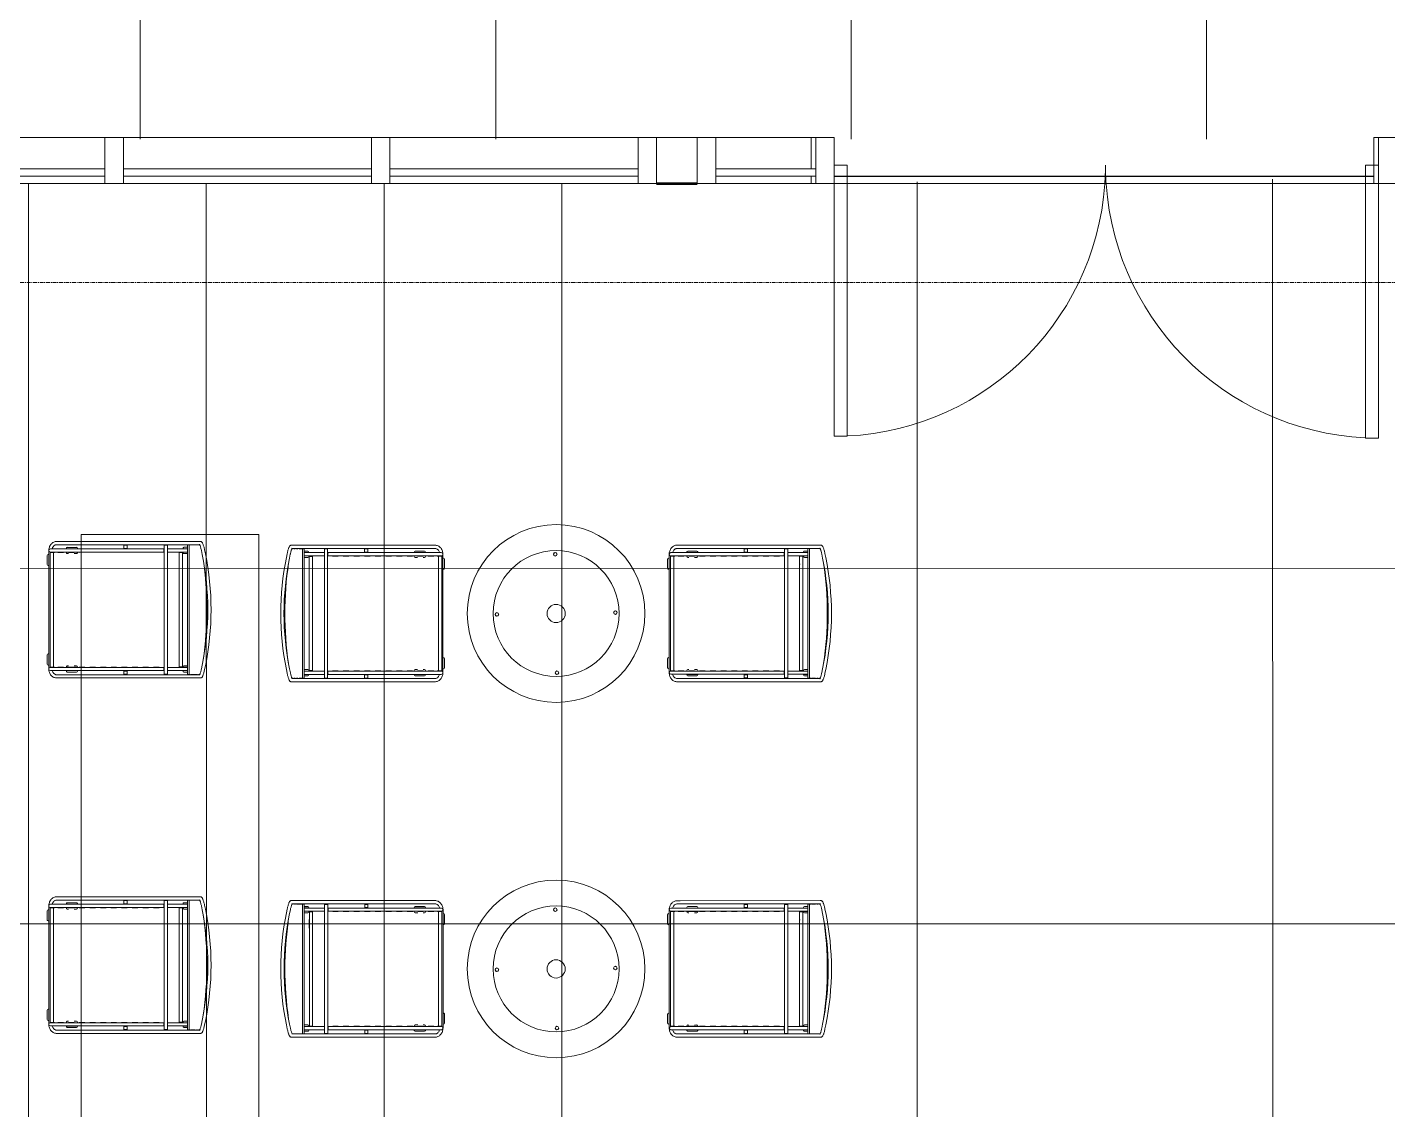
# Model space of a CAD drawing. Header units: inches. Extents: x 3268 to 7018, y 976 to 6708.
# Drawn here: x 5792.8 to 5976.5, y 1839.4 to 1985.6 of the extents above; entities that cross this region are included whole.
import ezdxf

# ---------------------------------------------------------------- set-up
doc = ezdxf.new("R2010")
doc.units = ezdxf.units.IN
doc.header["$MEASUREMENT"] = 0
doc.linetypes.add('Grid Line 1_2_', pattern=[0.875, 0.5, -0.125, 0.125, -0.125])
for name, color, linetype, lineweight in [('A-DETL-GENF', 92, 'Continuous', 9), ('A-DOOR', 31, 'Continuous', 9), ('A-FLOR', 192, 'Continuous', 9), ('A-GLAZ-CURT', 52, 'Continuous', 9), ('A-GLAZ-CWMG', 51, 'Continuous', 9), ('C-BLDG', 3, 'Continuous', 25), ('L-PVMT-CONC-HATC', 252, 'Continuous', 15), ('L-PVMT-HATCH BOUND NPLOT', 45, 'Continuous', 15), ('L-SITE-FURN', 2, 'Continuous', 15), ('S-GRID', 1, 'Continuous', 9), ('site_dwg', 8, 'Continuous', 9)]:
    doc.layers.add(name, color=color, linetype=linetype, lineweight=lineweight)

# ---------------------------------------------------------------- blocks, each defined once
blk = doc.blocks.new('System Panel - GLA-01 - Insulated Glass - Clear-7883307-Overall Retail Plan Opt 2')
at = {"layer": 'A-GLAZ-CURT'}
for p, q in [((16.125, -1), (-16.125, -1)), ((-16.125, -1), (-16.125, -2)), ((16.125, -2), (16.125, -1)), ((-16.125, -2), (16.125, -2))]:
    blk.add_line(p, q, dxfattribs=at)
blk = doc.blocks.new('Rectangular Mullion - 2_5_ x 6_ rectangular-V126-Overall Retail Plan Opt 2')
at = {"layer": 'A-GLAZ-CWMG'}
for p, q in [((5803.25, 1970.77), (5771, 1970.77)), ((5803.25, 1964.52), (5771, 1964.52))]:
    blk.add_line(p, q, dxfattribs=at)
blk = doc.blocks.new('Rectangular Mullion - 2_5_ x 6_ rectangular-V128-Overall Retail Plan Opt 2')
at = {"layer": 'A-GLAZ-CWMG'}
for p, q in [((-1.25, 3), (1.25, 3)), ((-1.25, -3), (-1.25, 3)), ((1.25, 3), (1.25, -3)), ((-1.25, -3.25), (-1.25, -3)), ((1.25, -3.25), (-1.25, -3.25)), ((1.25, -3), (1.25, -3.25))]:
    blk.add_line(p, q, dxfattribs=at)
blk = doc.blocks.new('System Panel - GLA-01 - Insulated Glass - Clear-7883304-Overall Retail Plan Opt 2')
at = {"layer": 'A-GLAZ-CURT'}
for p, q in [((16.75, -1), (-16.75, -1)), ((-16.75, -1), (-16.75, -2)), ((16.75, -2), (16.75, -1)), ((-16.75, -2), (16.75, -2))]:
    blk.add_line(p, q, dxfattribs=at)
blk = doc.blocks.new('Rectangular Mullion - 2_5_ x 6_ rectangular-V130-Overall Retail Plan Opt 2')
at = {"layer": 'A-GLAZ-CWMG'}
for p, q in [((-1.25, 3), (1.25, 3)), ((-1.25, -3), (-1.25, 3)), ((1.25, 3), (1.25, -3)), ((-1.25, -3.25), (-1.25, -3)), ((1.25, -3.25), (-1.25, -3.25)), ((1.25, -3), (1.25, -3.25))]:
    blk.add_line(p, q, dxfattribs=at)
blk = doc.blocks.new('System Panel - Slab Edge Cover-11421826-Overall Retail Plan Opt 2')
at = {"layer": 'A-GLAZ-CURT'}
for p, q in [((2.75, -2.875), (-2.75, -2.875)), ((-2.75, -3.125), (2.75, -3.125))]:
    blk.add_line(p, q, dxfattribs=at)
blk = doc.blocks.new('System Panel - GLA-01 - Insulated Glass - Clear-10101847-Overall Retail Plan Opt 2')
at = {"layer": 'A-GLAZ-CURT'}
for p, q in [((5.8125, -1), (-7.6875, -1)), ((-7.6875, -1), (-7.6875, -2)), ((5.8125, -2), (5.8125, -1)), ((-7.6875, -2), (5.8125, -2))]:
    blk.add_line(p, q, dxfattribs=at)
blk = doc.blocks.new('Rectangular Mullion - 2_5_ x 6_ rectangular-9988195-Overall Retail Plan Opt 2')
at = {"layer": 'A-GLAZ-CWMG'}
for p, q in [((5898.63, 1970.77), (5885.75, 1970.77)), ((5898.63, 1970.77), (5898.63, 1970.52)), ((5898.63, 1970.52), (5898.63, 1966.52)), ((5898.63, 1964.52), (5885.75, 1964.52)), ((5898.63, 1965.52), (5898.63, 1964.52))]:
    blk.add_line(p, q, dxfattribs=at)
blk = doc.blocks.new('Rectangular Mullion - 2_5_ x 6_ rectangular-V131-Overall Retail Plan Opt 2')
at = {"layer": 'A-GLAZ-CWMG'}
for p, q in [((5883.25, 1970.77), (5877.75, 1970.77)), ((5883.25, 1964.52), (5877.75, 1964.52))]:
    blk.add_line(p, q, dxfattribs=at)
blk = doc.blocks.new('Rectangular Mullion - 2_5_ x 6_ rectangular-V132-Overall Retail Plan Opt 2')
at = {"layer": 'A-GLAZ-CWMG'}
for p, q in [((5875.25, 1970.77), (5841.75, 1970.77)), ((5875.25, 1964.52), (5841.75, 1964.52))]:
    blk.add_line(p, q, dxfattribs=at)
blk = doc.blocks.new('Curtain Wall-Ext Dbl Door-Framed - SEE ELEV-9988110-Overall Retail Plan Opt 2')
at = {"layer": 'A-DOOR'}
for p, q in [((-35, -0.5), (-36.75, -0.5)), ((-36.75, -0.5), (-36.75, -3)), ((-35, -0.5), (-35, -3)), ((35, -0.5), (36.75, -0.5)), ((35, -0.5), (35, -3)), ((36.75, -0.5), (36.75, -3)), ((-36.75, -3), (-36.75, -37.12)), ((-35, -3), (-35, -37.12)), ((35, -3), (35, -37.37)), ((36.75, -3), (36.75, -37.37)), ((-35, -37.12), (-36.75, -37.12)), ((35, -37.37), (36.75, -37.37))]:
    blk.add_line(p, q, dxfattribs=at)
for centre, radius, start, end in [((-36.75, -0.5), 36.62, 356.044, 0), ((36.75, -0.5), 36.87, 180, 183.9292), ((-36.75, -0.5), 36.62, 270, 356.044), ((36.75, -0.5), 36.87, 183.9292, 270)]:
    blk.add_arc(centre, radius, start, end, dxfattribs=at)
blk = doc.blocks.new('Rectangular Mullion - 2_5_ x 6_ rectangular-9987855-Overall Retail Plan Opt 2')
at = {"layer": 'A-GLAZ-CWMG'}
for p, q in [((-1.25, 3), (1.25, 3)), ((-1.25, -3), (-1.25, 3)), ((1.25, 3), (1.25, -3)), ((-1.25, -3.25), (-1.25, -3)), ((1.25, -3.25), (-1.25, -3.25)), ((1.25, -3), (1.25, -3.25))]:
    blk.add_line(p, q, dxfattribs=at)
blk = doc.blocks.new('Rectangular Mullion - 2_5_ x 6_ rectangular-4967994-Overall Retail Plan Opt 2')
at = {"layer": 'A-GLAZ-CWMG'}
for p, q in [((-1.25, 3), (1.25, 3)), ((-1.25, -3), (-1.25, 3)), ((1.25, 3), (1.25, -3)), ((-1.25, -3.25), (-1.25, -3)), ((1.25, -3.25), (-1.25, -3.25)), ((1.25, -3), (1.25, -3.25))]:
    blk.add_line(p, q, dxfattribs=at)
blk = doc.blocks.new('Rectangular Mullion - 2_5_ x 6_ rectangular-7888492-Overall Retail Plan Opt 2')
at = {"layer": 'A-GLAZ-CWMG'}
for p, q in [((-2.5, -3), (-2.5, 3)), ((-2.5, 3), (-1.88, 3)), ((-2.5, -3.25), (-2.5, -3)), ((-1.88, -3.25), (-2.5, -3.25))]:
    blk.add_line(p, q, dxfattribs=at)
blk = doc.blocks.new('Rectangular Mullion - 2_5_ x 6_ rectangular-7885677-Overall Retail Plan Opt 2')
at = {"layer": 'A-GLAZ-CWMG'}
for p, q in [((0, 3), (-0.63, 3)), ((0, 2), (0, 3)), ((0, -3), (0, 1)), ((-0.63, -3.25), (0, -3.25)), ((0, -3.25), (0, -3))]:
    blk.add_line(p, q, dxfattribs=at)
blk = doc.blocks.new('site_dwg_Parc Centre Chair-V219-Overall Retail Plan Opt 2')
at = {"layer": 'L-SITE-FURN', "color": 10}
for p, q in [((-5.2, 144.9), (2.1, 144.9)), ((105, 111.7), (105, 109.5)), ((-98.9, 99.5), (-99.6, 99.5)), ((-98.7, 100), (-98.7, 106.9)), ((-98.6, 99.9), (-98.7, 100)), ((-98.7, 100), (-98.7, 100)), ((-98.6, 106.9), (-98.6, 74.2)), ((-93.4, 74.2), (-93.4, 106.9)), ((-93.3, 100), (-93.4, 99.9)), ((-93.1, 99.5), (-92.4, 99.5)), ((66, 93.3), (80.3, 93.3)), ((67.1, 98.7), (79.1, 98.7)), ((67.1, 98.6), (79.1, 98.6)), ((67.1, 93.4), (79.1, 93.4)), ((93.1, 99.5), (92.4, 99.5)), ((93.3, 100), (93.3, 106.9)), ((93.4, 99.9), (93.3, 100)), ((93.3, 100), (93.3, 100)), ((93.4, 106.9), (93.4, 74.2)), ((98.6, 74.2), (98.6, 106.9)), ((98.7, 100), (98.6, 99.9)), ((98.9, 99.5), (99.6, 99.5)), ((-98.9, -71.5), (-99.6, -71.5)), ((-93.3, -71.9), (-93.4, -71.9)), ((-92.4, -71.5), (-93.1, -71.5)), ((93.1, -71.5), (92.4, -71.5)), ((98.7, -71.9), (98.6, -71.9)), ((99.6, -71.5), (98.9, -71.5)), ((-98.9, -89.5), (-99.6, -89.5)), ((-98.7, -89), (-98.7, -89)), ((-93.3, -89), (-93.4, -89.1)), ((-93.1, -89.5), (-92.4, -89.5)), ((-93, -108.8), (-93, -110.6)), ((93.1, -89.5), (92.4, -89.5)), ((93, -108.8), (93, -110.6)), ((93.4, -89.1), (93.3, -89)), ((93.3, -89), (93.3, -89)), ((98.7, -89), (98.6, -89.1)), ((98.9, -89.5), (99.6, -89.5)), ((-93, -112.7), (-93.4, -112.7)), ((-89.6, -118.3), (-89.6, -118.9)), ((-72, -118), (-72.1, -118.1)), ((-72.1, -118.1), (-72.1, -118)), ((-71.6, -118.3), (-71.6, -118.9)), ((71.6, -118.3), (71.6, -118.9)), ((89.2, -118.1), (89.1, -118)), ((89.2, -118), (89.2, -118.1)), ((89.6, -118.3), (89.6, -118.9)), ((93.4, -112.7), (93, -112.7))]:
    blk.add_line(p, q, dxfattribs=at)
at = {"layer": 'L-SITE-FURN', "color": 10, "flags": 128}
for points in [[(-90.8, 135.7), (-96.9, 134.4), (-97.6, 134.3), (-99, 134), (-100.3, 133.7), (-101.6, 133.4), (-102.8, 133), (-103.9, 132.7), (-105, 132.3), (-106, 132), (-107, 131.6), (-107.8, 131.2), (-108.6, 130.8), (-109.2, 130.4), (-109.6, 130), (-110, 129.6), (-110.3, 129.2), (-110.5, 128.7), (-110.6, 128.1), (-110.6, 127.8), (-110.6, 126.9), (-110.6, -100.2), (-110.6, -105.3), (-110.6, -106.1), (-110.4, -107.3), (-110.1, -108.6), (-109.7, -109.8), (-109.1, -111), (-108.4, -112.1), (-107.5, -113.1), (-106.5, -114.1), (-105.5, -115), (-104.3, -115.7), (-103, -116.4), (-101.7, -117), (-100.3, -117.4), (-98.8, -117.7), (-97.4, -117.9), (-96, -118), (96, -118), (96.8, -117.9), (98.3, -117.8), (99.8, -117.5), (101.2, -117.1), (102.6, -116.6), (103.9, -116), (105.1, -115.2), (106.2, -114.4), (107.2, -113.4), (108.1, -112.4), (108.9, -111.3), (109.5, -110.1), (110, -108.9), (110.4, -107.6), (110.6, -106.3), (110.6, -105.3), (110.6, -100.2), (110.6, 126.9), (110.6, 127.8), (110.6, 128.4), (110.4, 129), (110.1, 129.4), (109.8, 129.8), (109.5, 130.2), (109.1, 130.5), (108.5, 130.9), (107.6, 131.3), (106.8, 131.7), (105.8, 132.1), (104.7, 132.4), (103.6, 132.8), (102.4, 133.1), (101.1, 133.5), (99.8, 133.8), (98.5, 134.1), (97.2, 134.4), (96.9, 134.4), (90.8, 135.7)], [(-89.7, 130.6), (-95.9, 129.3), (-97.2, 129), (-98.4, 128.7), (-99.6, 128.4), (-100.8, 128.1), (-101.8, 127.8), (-102.8, 127.5), (-103.7, 127.2), (-104.4, 127), (-105, 126.7), (-105.5, 126.5), (-105.8, 126.4), (-106, 126.3), (-106, 126.2), (-106, 126.2)], [(-105.2, 126.7), (-105, 125.9), (-105, 124.6), (-105.4, 126.5)], [(-98.6, -112.4), (-98.9, -112.4), (-99.9, -112), (-101, -111.6), (-101.9, -111), (-102.7, -110.4), (-103.5, -109.7), (-104.1, -109), (-104.6, -108.2), (-105, -107.3), (-105.3, -106.4), (-105.4, -105.5), (-105.4, -105.3), (-105.4, -100.2), (-105.4, 126.6)], [(-105.3, 125.1), (-105.3, 123.5), (-105, 121.3), (-105, 122.9), (-105.3, 125.1), (-105.1, 125.2)], [(-105.2, 121.4), (-105.2, 119.5), (-105, 117.3), (-105, 119.2), (-105.2, 121.4), (-105, 121.4)], [(-105, 109.5), (-105, 106.9), (105, 106.9), (105, 109.5), (-105, 109.5), (-105, 111.7)], [(89.7, 130.6), (95.9, 129.3), (96.5, 129.2), (97.8, 128.9), (99, 128.6), (100.2, 128.3), (101.3, 128), (102.4, 127.7), (103.3, 127.4), (104.1, 127.1), (104.8, 126.8), (105.4, 126.6), (105.7, 126.4), (105.9, 126.3), (106, 126.2), (106, 126.2)], [(105.4, 126.6), (105.4, -100.2), (105.4, -105.3), (105.4, -105.7), (105.2, -106.6), (104.9, -107.5), (104.5, -108.4), (103.9, -109.2), (103.3, -110), (102.5, -110.6), (101.6, -111.2), (100.6, -111.8), (99.5, -112.2), (98.6, -112.4)], [(105.2, 126.7), (105, 125.9), (105, 124.6), (105.4, 126.5)], [(105.3, 125.1), (105.3, 123.5), (105, 121.3), (105, 122.9), (105.3, 125.1), (105.1, 125.2)], [(105.2, 121.4), (105.2, 119.5), (105, 117.3), (105, 119.2), (105.2, 121.4), (105, 121.4)], [(105, 112.5), (105.1, 114.7), (105.1, 116.9), (105, 114.8), (105, 112.5)], [(-101.1, 106.9), (-101.1, 101), (-101.1, 101)], [(-99.6, 99.5), (-99.6, 99.5), (-99.6, 99.5)], [(-98.6, 99.5), (-98.9, 99.5), (-98.9, 99.8), (-98.9, 100), (-98.9, 100), (-98.8, 100), (-98.8, 100), (-98.7, 100), (-98.7, 100), (-98.7, 100)], [(-93.1, 100), (-93.1, 99.8), (-93.1, 99.5), (-93.4, 99.5)], [(-93.3, 106.9), (-93.3, 100), (-93.3, 100)], [(80.3, 93.4), (92.6, 93.4), (92.6, 93.8), (92.6, 98.6), (-92.6, 98.6), (-92.6, 93.8), (-92.6, 93.4), (66, 93.4)], [(-92.4, 99.5), (-92.4, 99.5), (-92.4, 99.5)], [(-90.9, 101), (-90.9, 101), (-90.9, 106.9)], [(66, 93.4), (66.2, 93.4), (66.6, 93.4), (67.1, 93.4), (79.1, 93.4)], [(90.9, 106.9), (90.9, 101), (90.9, 101)], [(92.4, 99.5), (92.4, 99.5), (92.4, 99.5)], [(93.4, 99.5), (93.1, 99.5), (93.1, 99.8), (93.1, 100), (93.1, 100), (93.2, 100), (93.2, 100), (93.3, 100), (93.3, 100), (93.3, 100)], [(98.9, 100), (98.9, 99.8), (98.9, 99.5), (98.6, 99.5)], [(98.7, 106.9), (98.7, 100), (98.7, 100)], [(99.6, 99.5), (99.6, 99.5), (99.6, 99.5)], [(101.1, 101), (101.1, 101), (101.1, 106.9)], [(-98.6, 68.9), (-98.6, 68.2), (-98.6, -99.5), (-98.6, -115.3)], [(-98.6, 68.2), (-98.5, 68.2), (-98.3, 68.2), (-97.9, 68.3), (-97.3, 68.3), (-96.7, 68.3), (-96, 68.3), (-95.3, 68.3), (-94.7, 68.3), (-94.1, 68.3), (-93.7, 68.2), (-93.5, 68.2), (-93.4, 68.2)], [(-93.4, -115.3), (-93.4, -99.5), (-93.4, 68.2), (-93.4, 68.9)], [(93.4, 68.9), (93.4, 68.2), (93.4, -99.5), (93.4, -115.3)], [(93.4, 68.2), (93.5, 68.2), (93.7, 68.2), (94.1, 68.3), (94.7, 68.3), (95.3, 68.3), (96, 68.3), (96.7, 68.3), (97.3, 68.3), (97.9, 68.3), (98.3, 68.2), (98.5, 68.2), (98.6, 68.2)], [(98.6, -115.3), (98.6, -99.5), (98.6, 68.2), (98.6, 68.9)], [(-93, 60.8), (-93, 51.8), (-93, 51.7)], [(93, 60.8), (93, 51.8), (93, 51.7)], [(-93, 43.6), (-93, 34.6), (-93, 34.4)], [(-93, 26.3), (-93, 17.4), (-93, 17.2)], [(93, 43.6), (93, 34.6), (93, 34.4)], [(93, 26.3), (93, 17.4), (93, 17.2)], [(-93, 9.1), (-93, 0.1), (-93, 0)], [(93, 9.1), (93, 0.1), (93, 0)], [(104.6, 3.6), (104.6, 8.9), (99.4, 8.9), (99.4, 3.6), (104.6, 3.6)], [(-93, -8.1), (-93, -17.1), (-93, -17.2)], [(93, -8.1), (93, -17.1), (93, -17.2)], [(-93, -25.3), (-93, -34.3), (-93, -34.4)], [(-93, -42.5), (-93, -51.5), (-93, -51.7)], [(93, -25.3), (93, -34.3), (93, -34.4)], [(93, -42.5), (93, -51.5), (93, -51.7)], [(-93, -59.8), (-93, -68.8), (-93, -68.9)], [(93, -59.8), (93, -68.8), (93, -68.9)], [(-101.1, -73), (-101.1, -73), (-101.1, -88), (-101.1, -88)], [(-99.6, -71.5), (-99.6, -71.5), (-99.6, -71.5)], [(-98.9, -72), (-98.9, -71.8), (-98.9, -71.5), (-98.6, -71.5)], [(-98.7, -89), (-98.7, -72), (-98.7, -71.9), (-98.7, -71.9)], [(-93.1, -72), (-93.1, -71.8), (-93.1, -71.5), (-93.4, -71.5)], [(-93.3, -71.9), (-93.3, -72), (-93.3, -89), (-93.3, -89)], [(-93, -77), (-93, -86), (-93, -86.1)], [(-92.4, -71.5), (-92.4, -71.5), (-92.4, -71.5)], [(-90.9, -77), (-90.9, -73), (-90.9, -73)], [(-90.9, -88), (-90.9, -88), (-90.9, -86.1)], [(90.9, -73), (90.9, -73), (90.9, -77)], [(90.9, -86.1), (90.9, -88), (90.9, -88)], [(92.4, -71.5), (92.4, -71.5), (92.4, -71.5)], [(93, -77), (93, -86), (93, -86.1)], [(93.1, -72), (93.1, -71.8), (93.1, -71.5), (93.4, -71.5)], [(93.3, -89), (93.3, -72), (93.3, -71.9), (93.3, -71.9)], [(98.9, -72), (98.9, -71.8), (98.9, -71.5), (98.6, -71.5)], [(98.7, -71.9), (98.7, -72), (98.7, -89), (98.7, -89)], [(99.6, -71.5), (99.6, -71.5), (99.6, -71.5)], [(101.1, -88), (101.1, -88), (101.1, -73), (101.1, -73)], [(-99.6, -89.5), (-99.6, -89.5), (-99.6, -89.5)], [(-98.6, -89.5), (-98.9, -89.5), (-98.9, -89.2), (-98.9, -89), (-98.9, -89), (-98.8, -89), (-98.8, -89), (-98.7, -89), (-98.7, -89), (-98.7, -89)], [(-93.1, -89), (-93.1, -89.2), (-93.1, -89.5), (-93.4, -89.5)], [(-93, -94.2), (-93, -103.2), (-93, -103.3)], [(-92.4, -89.5), (-92.4, -89.5), (-92.4, -89.5)], [(92.4, -89.5), (92.4, -89.5), (92.4, -89.5)], [(93, -94.2), (93, -103.2), (93, -103.3)], [(93.4, -89.5), (93.1, -89.5), (93.1, -89.2), (93.1, -89), (93.1, -89), (93.2, -89), (93.2, -89), (93.3, -89), (93.3, -89), (93.3, -89)], [(98.9, -89), (98.9, -89.2), (98.9, -89.5), (98.6, -89.5)], [(99.6, -89.5), (99.6, -89.5), (99.6, -89.5)], [(-89.1, -118.3), (-89.3, -118.3), (-89.6, -118.3), (-89.6, -118)], [(-89.6, -118.9), (-89.6, -118.9), (-89.6, -119)], [(-72.1, -118), (-89.1, -118), (-89.2, -118.1), (-89.2, -118.1)], [(-88.1, -120.4), (-88.1, -120.5), (-73.1, -120.5), (-73.1, -120.4)], [(-71.6, -118), (-71.6, -118.3), (-71.9, -118.3), (-72.1, -118.3), (-72.1, -118.2), (-72.1, -118.2), (-72.1, -118.1), (-72.1, -118.1), (-72.1, -118), (-72.1, -118)], [(-71.6, -118.9), (-71.6, -118.9), (-71.6, -119)], [(72.1, -118.3), (71.9, -118.3), (71.6, -118.3), (71.6, -118)], [(71.6, -118.9), (71.6, -118.9), (71.6, -119)], [(72.1, -118.1), (72.1, -118.1), (72.1, -118), (89.1, -118)], [(73.1, -120.4), (73.1, -120.5), (88.1, -120.5), (88.1, -120.4)], [(89.1, -118), (89.1, -118), (89.1, -118.1), (89.1, -118.1), (89.1, -118.2), (89.1, -118.2), (89.1, -118.3), (89.3, -118.3), (89.6, -118.3), (89.6, -118)], [(89.6, -118.9), (89.6, -118.9), (89.6, -119)]]:
    blk.add_lwpolyline(points, dxfattribs=at)
for points in [[(-105.1, 114.7), (-105, 112.5), (-105, 114.8), (-105.1, 116.9)], [(104.6, 68.9), (104.6, 74.2), (-104.6, 74.2), (-104.6, 68.9)], [(-99.4, 3.6), (-99.4, 8.9), (-104.6, 8.9), (-104.6, 3.6)], [(93, -116), (93, -110.6), (-93, -110.6), (-93, -116)]]:
    blk.add_lwpolyline(points, close=True, dxfattribs=at)
at = {"layer": 'L-SITE-FURN', "color": 10}
for centre, radius, start, end in [((0, -309.2), 454.1, 78.4688, 101.5312), ((0, -309.2), 448.8, 78.4688, 101.5312), ((0, -414), 552.2, 81.509, 98.4218), ((-99.6, 101), 1.51, 180.4918, 269.9891), ((-99.5, 101), 1.5, 179.9332, 267.1298), ((-93.1, 99.4), 0.644, 85.6384, 106.6495), ((-92.5, 101), 1.5, 272.8702, 0.0668), ((-92.4, 101), 1.51, 269.9544, 359.5648), ((66.4, 98.9), 5.55, 262.4883, 277.4475), ((66.8, 93.7), 4.98, 86.4582, 99.5824), ((79.4, 94.1), 4.58, 79.891, 93.9828), ((79.5, 89), 4.45, 80.0625, 94.7232), ((79.8, 100), 6.61, 263.7814, 276.2831), ((92.4, 101), 1.51, 180.4918, 269.9891), ((92.5, 101), 1.5, 179.9332, 267.1298), ((98.9, 99.4), 0.644, 85.6384, 106.6495), ((99.5, 101), 1.5, 272.8702, 0.0668), ((99.6, 101), 1.51, 269.9544, 359.5648), ((-99.6, -73), 1.51, 89.9544, 179.5648), ((-99.6, -88), 1.51, 180.4918, 269.9891), ((-99.5, -73), 1.5, 92.8702, 180.0668), ((-99.5, -88), 1.5, 179.9332, 267.1298), ((-98.9, -71.1), 0.855, 268.2428, 284.0421), ((-93.1, -71.4), 0.644, 253.3505, 274.3616), ((-92.5, -73), 1.5, 359.9332, 87.1298), ((-92.4, -73), 1.51, 0.4918, 89.9891), ((-92.5, -88), 1.5, 272.8702, 0.0668), ((-92.4, -88), 1.51, 269.9544, 359.5648), ((92.4, -73), 1.51, 89.9544, 179.5648), ((92.4, -88), 1.51, 180.4918, 269.9891), ((92.5, -73), 1.5, 92.8702, 180.0668), ((92.5, -88), 1.5, 179.9332, 267.1298), ((93.1, -71.1), 0.855, 268.2428, 284.0421), ((98.9, -71.4), 0.644, 253.3505, 274.3616), ((99.5, -73), 1.5, 359.9332, 87.1298), ((99.6, -73), 1.51, 0.4918, 89.9891), ((99.5, -88), 1.5, 272.8702, 0.0668), ((99.6, -88), 1.51, 269.9544, 359.5648), ((-93.1, -89.6), 0.644, 85.6384, 106.6495), ((98.9, -89.6), 0.644, 85.6384, 106.6495), ((-96, -115.3), 2.63, 180, 0), ((-88.1, -118.9), 1.51, 179.9544, 269.5648), ((-88.1, -118.9), 1.5, 182.8702, 270.0668), ((-90, -118.2), 0.855, 358.2428, 14.0421), ((-73.1, -118.9), 1.51, 270.4918, 359.9891), ((-73.1, -118.9), 1.5, 269.9332, 357.1298), ((73.1, -118.9), 1.51, 179.9544, 269.5648), ((73.1, -118.9), 1.5, 182.8702, 270.0668), ((71.3, -118.2), 0.855, 358.2428, 14.0421), ((88.1, -118.9), 1.51, 270.4918, 359.9891), ((88.1, -118.9), 1.5, 269.9332, 357.1298), ((96, -115.3), 2.63, 180, 0)]:
    blk.add_arc(centre, radius, start, end, dxfattribs=at)
for centre, major_axis, start_param, end_param in [((-98.9, 100), (0.18, 0), 1.887809, 2.664987), ((-93.1, 100), (0.18, 0), 0.476606, 1.253784), ((93.1, 100), (0.18, 0), 1.887809, 2.664987), ((98.9, 100), (0.18, 0), 0.476606, 1.253784), ((-98.9, -72), (0.18, 0), 3.618199, 4.395376), ((-93.1, -72), (0.18, 0), 5.029402, 5.806579), ((93.1, -72), (0.18, 0), 3.618199, 4.395376), ((98.9, -72), (0.18, 0), 5.029402, 5.806579), ((-98.9, -89), (0.18, 0), 1.887809, 2.664987), ((-93.1, -89), (0.18, 0), 0.476606, 1.253784), ((93.1, -89), (0.18, 0), 1.887809, 2.664987), ((98.9, -89), (0.18, 0), 0.476606, 1.253784), ((-89.1, -118.2), (0, 0.18), 3.618199, 4.395376), ((-72.1, -118.2), (0, 0.18), 1.887809, 2.664987), ((72.1, -118.2), (0, 0.18), 3.618199, 4.395376), ((89.1, -118.2), (0, 0.18), 1.887809, 2.664987)]:
    blk.add_ellipse(centre, major_axis=major_axis, ratio=0.087489, start_param=start_param, end_param=end_param, dxfattribs=at)
blk = doc.blocks.new('site_dwg_Parc Centre Table-12649365-Overall Retail Plan Opt 2')
at = {"layer": 'L-SITE-FURN', "color": 10}
for centre, radius in [((0, 0), 12), ((0, 0), 8.5), ((0, 0), 8.5), ((0, 8), 0.25), ((0, 8), 0.227), ((0, 8), 0.227), ((-8, 0), 0.25), ((-8, 0), 0.227), ((-8, 0), 0.227), ((0, 0), 1.23), ((0, 0), 1.23), ((8, 0), 0.25), ((8, 0), 0.227), ((8, 0), 0.227), ((0, -8), 0.25), ((0, -8), 0.227), ((0, -8), 0.227)]:
    blk.add_circle(centre, radius, dxfattribs=at)
blk = doc.blocks.new('site_dwg_Parc Centre Chair-V220-Overall Retail Plan Opt 2')
at = {"layer": 'L-SITE-FURN', "color": 10}
for p, q in [((-5.2, 144.9), (2.1, 144.9)), ((105, 111.7), (105, 109.5)), ((-98.9, 99.5), (-99.6, 99.5)), ((-98.7, 100), (-98.7, 106.9)), ((-98.6, 99.9), (-98.7, 100)), ((-98.7, 100), (-98.7, 100)), ((-98.6, 106.9), (-98.6, 74.2)), ((-93.4, 74.2), (-93.4, 106.9)), ((-93.3, 100), (-93.4, 99.9)), ((-93.1, 99.5), (-92.4, 99.5)), ((66, 93.3), (80.3, 93.3)), ((67.1, 98.7), (79.1, 98.7)), ((67.1, 98.6), (79.1, 98.6)), ((67.1, 93.4), (79.1, 93.4)), ((93.1, 99.5), (92.4, 99.5)), ((93.3, 100), (93.3, 106.9)), ((93.4, 99.9), (93.3, 100)), ((93.3, 100), (93.3, 100)), ((93.4, 106.9), (93.4, 74.2)), ((98.6, 74.2), (98.6, 106.9)), ((98.7, 100), (98.6, 99.9)), ((98.9, 99.5), (99.6, 99.5)), ((-98.9, -71.5), (-99.6, -71.5)), ((-93.3, -71.9), (-93.4, -71.9)), ((-92.4, -71.5), (-93.1, -71.5)), ((93.1, -71.5), (92.4, -71.5)), ((98.7, -71.9), (98.6, -71.9)), ((99.6, -71.5), (98.9, -71.5)), ((-98.9, -89.5), (-99.6, -89.5)), ((-98.7, -89), (-98.7, -89)), ((-93.3, -89), (-93.4, -89.1)), ((-93.1, -89.5), (-92.4, -89.5)), ((-93, -108.8), (-93, -110.6)), ((93.1, -89.5), (92.4, -89.5)), ((93, -108.8), (93, -110.6)), ((93.4, -89.1), (93.3, -89)), ((93.3, -89), (93.3, -89)), ((98.7, -89), (98.6, -89.1)), ((98.9, -89.5), (99.6, -89.5)), ((-93, -112.7), (-93.4, -112.7)), ((-89.6, -118.3), (-89.6, -118.9)), ((-72, -118), (-72.1, -118.1)), ((-72.1, -118.1), (-72.1, -118)), ((-71.6, -118.3), (-71.6, -118.9)), ((71.6, -118.3), (71.6, -118.9)), ((89.2, -118.1), (89.1, -118)), ((89.2, -118), (89.2, -118.1)), ((89.6, -118.3), (89.6, -118.9)), ((93.4, -112.7), (93, -112.7))]:
    blk.add_line(p, q, dxfattribs=at)
at = {"layer": 'L-SITE-FURN', "color": 10, "flags": 128}
for points in [[(-90.8, 135.7), (-96.9, 134.4), (-97.6, 134.3), (-99, 134), (-100.3, 133.7), (-101.6, 133.4), (-102.8, 133), (-103.9, 132.7), (-105, 132.3), (-106, 132), (-107, 131.6), (-107.8, 131.2), (-108.6, 130.8), (-109.2, 130.4), (-109.6, 130), (-110, 129.6), (-110.3, 129.2), (-110.5, 128.7), (-110.6, 128.1), (-110.6, 127.8), (-110.6, 126.9), (-110.6, -100.2), (-110.6, -105.3), (-110.6, -106.1), (-110.4, -107.3), (-110.1, -108.6), (-109.7, -109.8), (-109.1, -111), (-108.4, -112.1), (-107.5, -113.1), (-106.5, -114.1), (-105.5, -115), (-104.3, -115.7), (-103, -116.4), (-101.7, -117), (-100.3, -117.4), (-98.8, -117.7), (-97.4, -117.9), (-96, -118), (96, -118), (96.8, -117.9), (98.3, -117.8), (99.8, -117.5), (101.2, -117.1), (102.6, -116.6), (103.9, -116), (105.1, -115.2), (106.2, -114.4), (107.2, -113.4), (108.1, -112.4), (108.9, -111.3), (109.5, -110.1), (110, -108.9), (110.4, -107.6), (110.6, -106.3), (110.6, -105.3), (110.6, -100.2), (110.6, 126.9), (110.6, 127.8), (110.6, 128.4), (110.4, 129), (110.1, 129.4), (109.8, 129.8), (109.5, 130.2), (109.1, 130.5), (108.5, 130.9), (107.6, 131.3), (106.8, 131.7), (105.8, 132.1), (104.7, 132.4), (103.6, 132.8), (102.4, 133.1), (101.1, 133.5), (99.8, 133.8), (98.5, 134.1), (97.2, 134.4), (96.9, 134.4), (90.8, 135.7)], [(-89.7, 130.6), (-95.9, 129.3), (-97.2, 129), (-98.4, 128.7), (-99.6, 128.4), (-100.8, 128.1), (-101.8, 127.8), (-102.8, 127.5), (-103.7, 127.2), (-104.4, 127), (-105, 126.7), (-105.5, 126.5), (-105.8, 126.4), (-106, 126.3), (-106, 126.2), (-106, 126.2)], [(-105.2, 126.7), (-105, 125.9), (-105, 124.6), (-105.4, 126.5)], [(-98.6, -112.4), (-98.9, -112.4), (-99.9, -112), (-101, -111.6), (-101.9, -111), (-102.7, -110.4), (-103.5, -109.7), (-104.1, -109), (-104.6, -108.2), (-105, -107.3), (-105.3, -106.4), (-105.4, -105.5), (-105.4, -105.3), (-105.4, -100.2), (-105.4, 126.6)], [(-105.3, 125.1), (-105.3, 123.5), (-105, 121.3), (-105, 122.9), (-105.3, 125.1), (-105.1, 125.2)], [(-105.2, 121.4), (-105.2, 119.5), (-105, 117.3), (-105, 119.2), (-105.2, 121.4), (-105, 121.4)], [(-105, 109.5), (-105, 106.9), (105, 106.9), (105, 109.5), (-105, 109.5), (-105, 111.7)], [(89.7, 130.6), (95.9, 129.3), (96.5, 129.2), (97.8, 128.9), (99, 128.6), (100.2, 128.3), (101.3, 128), (102.4, 127.7), (103.3, 127.4), (104.1, 127.1), (104.8, 126.8), (105.4, 126.6), (105.7, 126.4), (105.9, 126.3), (106, 126.2), (106, 126.2)], [(105.4, 126.6), (105.4, -100.2), (105.4, -105.3), (105.4, -105.7), (105.2, -106.6), (104.9, -107.5), (104.5, -108.4), (103.9, -109.2), (103.3, -110), (102.5, -110.6), (101.6, -111.2), (100.6, -111.8), (99.5, -112.2), (98.6, -112.4)], [(105.2, 126.7), (105, 125.9), (105, 124.6), (105.4, 126.5)], [(105.3, 125.1), (105.3, 123.5), (105, 121.3), (105, 122.9), (105.3, 125.1), (105.1, 125.2)], [(105.2, 121.4), (105.2, 119.5), (105, 117.3), (105, 119.2), (105.2, 121.4), (105, 121.4)], [(105, 112.5), (105.1, 114.7), (105.1, 116.9), (105, 114.8), (105, 112.5)], [(-101.1, 106.9), (-101.1, 101), (-101.1, 101)], [(-99.6, 99.5), (-99.6, 99.5), (-99.6, 99.5)], [(-98.6, 99.5), (-98.9, 99.5), (-98.9, 99.8), (-98.9, 100), (-98.9, 100), (-98.8, 100), (-98.8, 100), (-98.7, 100), (-98.7, 100), (-98.7, 100)], [(-93.1, 100), (-93.1, 99.8), (-93.1, 99.5), (-93.4, 99.5)], [(-93.3, 106.9), (-93.3, 100), (-93.3, 100)], [(80.3, 93.4), (92.6, 93.4), (92.6, 93.8), (92.6, 98.6), (-92.6, 98.6), (-92.6, 93.8), (-92.6, 93.4), (66, 93.4)], [(-92.4, 99.5), (-92.4, 99.5), (-92.4, 99.5)], [(-90.9, 101), (-90.9, 101), (-90.9, 106.9)], [(66, 93.4), (66.2, 93.4), (66.6, 93.4), (67.1, 93.4), (79.1, 93.4)], [(90.9, 106.9), (90.9, 101), (90.9, 101)], [(92.4, 99.5), (92.4, 99.5), (92.4, 99.5)], [(93.4, 99.5), (93.1, 99.5), (93.1, 99.8), (93.1, 100), (93.1, 100), (93.2, 100), (93.2, 100), (93.3, 100), (93.3, 100), (93.3, 100)], [(98.9, 100), (98.9, 99.8), (98.9, 99.5), (98.6, 99.5)], [(98.7, 106.9), (98.7, 100), (98.7, 100)], [(99.6, 99.5), (99.6, 99.5), (99.6, 99.5)], [(101.1, 101), (101.1, 101), (101.1, 106.9)], [(-98.6, 68.9), (-98.6, 68.2), (-98.6, -99.5), (-98.6, -115.3)], [(-98.6, 68.2), (-98.5, 68.2), (-98.3, 68.2), (-97.9, 68.3), (-97.3, 68.3), (-96.7, 68.3), (-96, 68.3), (-95.3, 68.3), (-94.7, 68.3), (-94.1, 68.3), (-93.7, 68.2), (-93.5, 68.2), (-93.4, 68.2)], [(-93.4, -115.3), (-93.4, -99.5), (-93.4, 68.2), (-93.4, 68.9)], [(93.4, 68.9), (93.4, 68.2), (93.4, -99.5), (93.4, -115.3)], [(93.4, 68.2), (93.5, 68.2), (93.7, 68.2), (94.1, 68.3), (94.7, 68.3), (95.3, 68.3), (96, 68.3), (96.7, 68.3), (97.3, 68.3), (97.9, 68.3), (98.3, 68.2), (98.5, 68.2), (98.6, 68.2)], [(98.6, -115.3), (98.6, -99.5), (98.6, 68.2), (98.6, 68.9)], [(-93, 60.8), (-93, 51.8), (-93, 51.7)], [(93, 60.8), (93, 51.8), (93, 51.7)], [(-93, 43.6), (-93, 34.6), (-93, 34.4)], [(-93, 26.3), (-93, 17.4), (-93, 17.2)], [(93, 43.6), (93, 34.6), (93, 34.4)], [(93, 26.3), (93, 17.4), (93, 17.2)], [(-93, 9.1), (-93, 0.1), (-93, 0)], [(93, 9.1), (93, 0.1), (93, 0)], [(104.6, 3.6), (104.6, 8.9), (99.4, 8.9), (99.4, 3.6), (104.6, 3.6)], [(-93, -8.1), (-93, -17.1), (-93, -17.2)], [(93, -8.1), (93, -17.1), (93, -17.2)], [(-93, -25.3), (-93, -34.3), (-93, -34.4)], [(-93, -42.5), (-93, -51.5), (-93, -51.7)], [(93, -25.3), (93, -34.3), (93, -34.4)], [(93, -42.5), (93, -51.5), (93, -51.7)], [(-93, -59.8), (-93, -68.8), (-93, -68.9)], [(93, -59.8), (93, -68.8), (93, -68.9)], [(-101.1, -73), (-101.1, -73), (-101.1, -88), (-101.1, -88)], [(-99.6, -71.5), (-99.6, -71.5), (-99.6, -71.5)], [(-98.9, -72), (-98.9, -71.8), (-98.9, -71.5), (-98.6, -71.5)], [(-98.7, -89), (-98.7, -72), (-98.7, -71.9), (-98.7, -71.9)], [(-93.1, -72), (-93.1, -71.8), (-93.1, -71.5), (-93.4, -71.5)], [(-93.3, -71.9), (-93.3, -72), (-93.3, -89), (-93.3, -89)], [(-93, -77), (-93, -86), (-93, -86.1)], [(-92.4, -71.5), (-92.4, -71.5), (-92.4, -71.5)], [(-90.9, -77), (-90.9, -73), (-90.9, -73)], [(-90.9, -88), (-90.9, -88), (-90.9, -86.1)], [(90.9, -73), (90.9, -73), (90.9, -77)], [(90.9, -86.1), (90.9, -88), (90.9, -88)], [(92.4, -71.5), (92.4, -71.5), (92.4, -71.5)], [(93, -77), (93, -86), (93, -86.1)], [(93.1, -72), (93.1, -71.8), (93.1, -71.5), (93.4, -71.5)], [(93.3, -89), (93.3, -72), (93.3, -71.9), (93.3, -71.9)], [(98.9, -72), (98.9, -71.8), (98.9, -71.5), (98.6, -71.5)], [(98.7, -71.9), (98.7, -72), (98.7, -89), (98.7, -89)], [(99.6, -71.5), (99.6, -71.5), (99.6, -71.5)], [(101.1, -88), (101.1, -88), (101.1, -73), (101.1, -73)], [(-99.6, -89.5), (-99.6, -89.5), (-99.6, -89.5)], [(-98.6, -89.5), (-98.9, -89.5), (-98.9, -89.2), (-98.9, -89), (-98.9, -89), (-98.8, -89), (-98.8, -89), (-98.7, -89), (-98.7, -89), (-98.7, -89)], [(-93.1, -89), (-93.1, -89.2), (-93.1, -89.5), (-93.4, -89.5)], [(-93, -94.2), (-93, -103.2), (-93, -103.3)], [(-92.4, -89.5), (-92.4, -89.5), (-92.4, -89.5)], [(92.4, -89.5), (92.4, -89.5), (92.4, -89.5)], [(93, -94.2), (93, -103.2), (93, -103.3)], [(93.4, -89.5), (93.1, -89.5), (93.1, -89.2), (93.1, -89), (93.1, -89), (93.2, -89), (93.2, -89), (93.3, -89), (93.3, -89), (93.3, -89)], [(98.9, -89), (98.9, -89.2), (98.9, -89.5), (98.6, -89.5)], [(99.6, -89.5), (99.6, -89.5), (99.6, -89.5)], [(-89.1, -118.3), (-89.3, -118.3), (-89.6, -118.3), (-89.6, -118)], [(-89.6, -118.9), (-89.6, -118.9), (-89.6, -119)], [(-72.1, -118), (-89.1, -118), (-89.2, -118.1), (-89.2, -118.1)], [(-88.1, -120.4), (-88.1, -120.5), (-73.1, -120.5), (-73.1, -120.4)], [(-71.6, -118), (-71.6, -118.3), (-71.9, -118.3), (-72.1, -118.3), (-72.1, -118.2), (-72.1, -118.2), (-72.1, -118.1), (-72.1, -118.1), (-72.1, -118), (-72.1, -118)], [(-71.6, -118.9), (-71.6, -118.9), (-71.6, -119)], [(72.1, -118.3), (71.9, -118.3), (71.6, -118.3), (71.6, -118)], [(71.6, -118.9), (71.6, -118.9), (71.6, -119)], [(72.1, -118.1), (72.1, -118.1), (72.1, -118), (89.1, -118)], [(73.1, -120.4), (73.1, -120.5), (88.1, -120.5), (88.1, -120.4)], [(89.1, -118), (89.1, -118), (89.1, -118.1), (89.1, -118.1), (89.1, -118.2), (89.1, -118.2), (89.1, -118.3), (89.3, -118.3), (89.6, -118.3), (89.6, -118)], [(89.6, -118.9), (89.6, -118.9), (89.6, -119)]]:
    blk.add_lwpolyline(points, dxfattribs=at)
for points in [[(-105.1, 114.7), (-105, 112.5), (-105, 114.8), (-105.1, 116.9)], [(104.6, 68.9), (104.6, 74.2), (-104.6, 74.2), (-104.6, 68.9)], [(-99.4, 3.6), (-99.4, 8.9), (-104.6, 8.9), (-104.6, 3.6)], [(93, -116), (93, -110.6), (-93, -110.6), (-93, -116)]]:
    blk.add_lwpolyline(points, close=True, dxfattribs=at)
at = {"layer": 'L-SITE-FURN', "color": 10}
for centre, radius, start, end in [((0, -309.2), 454.1, 78.4688, 101.5312), ((0, -309.2), 448.8, 78.4688, 101.5312), ((0, -414), 552.2, 81.509, 98.4218), ((-99.6, 101), 1.51, 180.4918, 269.9891), ((-99.5, 101), 1.5, 179.9332, 267.1298), ((-93.1, 99.4), 0.644, 85.6384, 106.6495), ((-92.5, 101), 1.5, 272.8702, 0.0668), ((-92.4, 101), 1.51, 269.9544, 359.5648), ((66.4, 98.9), 5.55, 262.4883, 277.4475), ((66.8, 93.7), 4.98, 86.4582, 99.5824), ((79.4, 94.1), 4.58, 79.891, 93.9828), ((79.5, 89), 4.45, 80.0625, 94.7232), ((79.8, 100), 6.61, 263.7814, 276.2831), ((92.4, 101), 1.51, 180.4918, 269.9891), ((92.5, 101), 1.5, 179.9332, 267.1298), ((98.9, 99.4), 0.644, 85.6384, 106.6495), ((99.5, 101), 1.5, 272.8702, 0.0668), ((99.6, 101), 1.51, 269.9544, 359.5648), ((-99.6, -73), 1.51, 89.9544, 179.5648), ((-99.6, -88), 1.51, 180.4918, 269.9891), ((-99.5, -73), 1.5, 92.8702, 180.0668), ((-99.5, -88), 1.5, 179.9332, 267.1298), ((-98.9, -71.1), 0.855, 268.2428, 284.0421), ((-93.1, -71.4), 0.644, 253.3505, 274.3616), ((-92.5, -73), 1.5, 359.9332, 87.1298), ((-92.4, -73), 1.51, 0.4918, 89.9891), ((-92.5, -88), 1.5, 272.8702, 0.0668), ((-92.4, -88), 1.51, 269.9544, 359.5648), ((92.4, -73), 1.51, 89.9544, 179.5648), ((92.4, -88), 1.51, 180.4918, 269.9891), ((92.5, -73), 1.5, 92.8702, 180.0668), ((92.5, -88), 1.5, 179.9332, 267.1298), ((93.1, -71.1), 0.855, 268.2428, 284.0421), ((98.9, -71.4), 0.644, 253.3505, 274.3616), ((99.5, -73), 1.5, 359.9332, 87.1298), ((99.6, -73), 1.51, 0.4918, 89.9891), ((99.5, -88), 1.5, 272.8702, 0.0668), ((99.6, -88), 1.51, 269.9544, 359.5648), ((-93.1, -89.6), 0.644, 85.6384, 106.6495), ((98.9, -89.6), 0.644, 85.6384, 106.6495), ((-96, -115.3), 2.63, 180, 0), ((-88.1, -118.9), 1.51, 179.9544, 269.5648), ((-88.1, -118.9), 1.5, 182.8702, 270.0668), ((-90, -118.2), 0.855, 358.2428, 14.0421), ((-73.1, -118.9), 1.51, 270.4918, 359.9891), ((-73.1, -118.9), 1.5, 269.9332, 357.1298), ((73.1, -118.9), 1.51, 179.9544, 269.5648), ((73.1, -118.9), 1.5, 182.8702, 270.0668), ((71.3, -118.2), 0.855, 358.2428, 14.0421), ((88.1, -118.9), 1.51, 270.4918, 359.9891), ((88.1, -118.9), 1.5, 269.9332, 357.1298), ((96, -115.3), 2.63, 180, 0)]:
    blk.add_arc(centre, radius, start, end, dxfattribs=at)
for centre, major_axis, start_param, end_param in [((-98.9, 100), (0.18, 0), 1.887809, 2.664987), ((-93.1, 100), (0.18, 0), 0.476606, 1.253784), ((93.1, 100), (0.18, 0), 1.887809, 2.664987), ((98.9, 100), (0.18, 0), 0.476606, 1.253784), ((-98.9, -72), (0.18, 0), 3.618199, 4.395376), ((-93.1, -72), (0.18, 0), 5.029402, 5.806579), ((93.1, -72), (0.18, 0), 3.618199, 4.395376), ((98.9, -72), (0.18, 0), 5.029402, 5.806579), ((-98.9, -89), (0.18, 0), 1.887809, 2.664987), ((-93.1, -89), (0.18, 0), 0.476606, 1.253784), ((93.1, -89), (0.18, 0), 1.887809, 2.664987), ((98.9, -89), (0.18, 0), 0.476606, 1.253784), ((-89.1, -118.2), (0, 0.18), 3.618199, 4.395376), ((-72.1, -118.2), (0, 0.18), 1.887809, 2.664987), ((72.1, -118.2), (0, 0.18), 3.618199, 4.395376), ((89.1, -118.2), (0, 0.18), 1.887809, 2.664987)]:
    blk.add_ellipse(centre, major_axis=major_axis, ratio=0.087489, start_param=start_param, end_param=end_param, dxfattribs=at)
blk = doc.blocks.new('site_dwg-12440225-Overall Retail Plan Opt 2')
at = {"layer": 'C-BLDG', "color": 213}
blk.add_line((24340626.12, 9814586.54), (24340698.84, 9814581.7), dxfattribs=at)
at = {"layer": 'L-PVMT-CONC-HATC', "color": 10}
for p, q in [((24340517.49, 9814592.78), (24340503.61, 9814384.19)), ((24340541.44, 9814591.19), (24340527.08, 9814375.33)), ((24340565.39, 9814589.59), (24340550.54, 9814366.48)), ((24340589.33, 9814588), (24340574, 9814357.63)), ((24340637.23, 9814584.81), (24340620.93, 9814339.92)), ((24340685.12, 9814581.62), (24340667.86, 9814322.22)), ((24339996.95, 9814575.34), (24340701.57, 9814528.46)), ((24340151.76, 9814516.93), (24340698.38, 9814480.56))]:
    blk.add_line(p, q, dxfattribs=at)
at = {"layer": 'L-PVMT-CONC-HATC', "color": 53}
for p, q in [((24340637.24, 9814585.07), (24340637.23, 9814584.81)), ((24340685.16, 9814582.2), (24340685.12, 9814581.62))]:
    blk.add_line(p, q, dxfattribs=at)
at = {"layer": 'L-PVMT-HATCH BOUND NPLOT', "color": 10, "flags": 128}
blk.add_lwpolyline([(24340515.17, 9814450.71), (24340521.44, 9814545.02), (24340545.39, 9814543.43), (24340539.11, 9814449.11)], close=True, dxfattribs=at)
at = {"extrusion": (0, 0, -1), "xscale": 0.08333333333333327, "yscale": 0.08333333333333327, "zscale": -0.08333333333333327, "rotation": 93.8068303748066}
for p in [(-24340526.21, 9814534.53), (-24340609.77, 9814528.46), (-24340523.02, 9814486.64), (-24340606.58, 9814480.56)]:
    blk.add_blockref('site_dwg_Parc Centre Chair-V219-Overall Retail Plan Opt 2', p, dxfattribs=at)
at = {"extrusion": (0, 0, -1), "zscale": -1, "rotation": 2.961392089773114}
for p in [(-24340584.72, 9814530.12), (-24340581.53, 9814482.23)]:
    blk.add_blockref('site_dwg_Parc Centre Table-12649365-Overall Retail Plan Opt 2', p, dxfattribs=at)
at = {"xscale": 0.08333333333333326, "yscale": 0.08333333333333326, "zscale": 0.08333333333333326, "rotation": 86.1931696251934}
for p in [(24340559.66, 9814531.79), (24340556.48, 9814483.9)]:
    blk.add_blockref('site_dwg_Parc Centre Chair-V220-Overall Retail Plan Opt 2', p, dxfattribs=at)

msp = doc.modelspace()

# ---------------------------------------------------------------- hatches: boundary and pattern name
at = {"layer": 'A-DETL-GENF'}
h = msp.add_hatch(dxfattribs=at)
h.set_pattern_fill('FP_275', style=0, pattern_type=2)
h.set_pattern_definition([(90, (0, 0), (-48, 3e-15), [])])
h.paths.add_polyline_path([(5718.25, 1938.52), (5754.75, 1938.52), (5754.75, 1970.52), (6005.13, 1970.52), (6005.13, 2222.4), (6036.88, 2222.4), (6036.88, 2255.9), (6005.13, 2255.9), (6005.13, 2507.9), (5194.31, 2507.9), (5194.31, 1970.52), (5430.25, 1970.52), (5430.25, 1938.77), (5466.75, 1938.77), (5466.75, 1970.52), (5718.25, 1970.52), (5718.25, 1953.08)])

# ---------------------------------------------------------------- linework, layer by layer
at = {"layer": 'A-FLOR'}
msp.add_line((5901.75, 1964.52), (5974.63, 1964.52), dxfattribs=at)
at = {"layer": 'S-GRID', "linetype": 'Grid Line 1_2_'}
msp.add_line((6788.08, 1951.15), (3735.34, 1951.15), dxfattribs=at)

# ---------------------------------------------------------------- block references
at = {"layer": 'A-DOOR'}
msp.add_blockref('Curtain Wall-Ext Dbl Door-Framed - SEE ELEV-9988110-Overall Retail Plan Opt 2', (5938.5, 1967.52), dxfattribs=at)
at = {"layer": 'A-GLAZ-CURT'}
for name, p in [('System Panel - GLA-01 - Insulated Glass - Clear-7883307-Overall Retail Plan Opt 2', (5787.13, 1967.52)), ('System Panel - GLA-01 - Insulated Glass - Clear-7883304-Overall Retail Plan Opt 2', (5822.5, 1967.52)), ('System Panel - GLA-01 - Insulated Glass - Clear-7883304-Overall Retail Plan Opt 2', (5858.5, 1967.52)), ('System Panel - GLA-01 - Insulated Glass - Clear-10101847-Overall Retail Plan Opt 2', (5893.44, 1967.52)), ('System Panel - Slab Edge Cover-11421826-Overall Retail Plan Opt 2', (5880.5, 1967.52))]:
    msp.add_blockref(name, p, dxfattribs=at)
at = {"layer": 'A-GLAZ-CWMG'}
for name, p in [('Rectangular Mullion - 2_5_ x 6_ rectangular-V126-Overall Retail Plan Opt 2', (0, 0)), ('Rectangular Mullion - 2_5_ x 6_ rectangular-V132-Overall Retail Plan Opt 2', (-36, 0)), ('Rectangular Mullion - 2_5_ x 6_ rectangular-V132-Overall Retail Plan Opt 2', (0, 0)), ('Rectangular Mullion - 2_5_ x 6_ rectangular-V131-Overall Retail Plan Opt 2', (0, 0)), ('Rectangular Mullion - 2_5_ x 6_ rectangular-9988195-Overall Retail Plan Opt 2', (0, 0))]:
    msp.add_blockref(name, p, dxfattribs=at)
at = {"layer": 'A-GLAZ-CWMG', "extrusion": (0, 0, -1), "rotation": 180}
for name, p in [('Rectangular Mullion - 2_5_ x 6_ rectangular-V128-Overall Retail Plan Opt 2', (-5804.5, 1967.52)), ('Rectangular Mullion - 2_5_ x 6_ rectangular-V130-Overall Retail Plan Opt 2', (-5840.5, 1967.52)), ('Rectangular Mullion - 2_5_ x 6_ rectangular-V130-Overall Retail Plan Opt 2', (-5876.5, 1967.52)), ('Rectangular Mullion - 2_5_ x 6_ rectangular-V130-Overall Retail Plan Opt 2', (-5884.5, 1967.52)), ('Rectangular Mullion - 2_5_ x 6_ rectangular-9987855-Overall Retail Plan Opt 2', (-5900.5, 1967.52)), ('Rectangular Mullion - 2_5_ x 6_ rectangular-7888492-Overall Retail Plan Opt 2', (-5977.13, 1967.52)), ('Rectangular Mullion - 2_5_ x 6_ rectangular-4967994-Overall Retail Plan Opt 2', (-5976.5, 1967.52))]:
    msp.add_blockref(name, p, dxfattribs=at)
at = {"layer": 'A-GLAZ-CWMG', "rotation": 180}
msp.add_blockref('Rectangular Mullion - 2_5_ x 6_ rectangular-7885677-Overall Retail Plan Opt 2', (5898.63, 1967.52), dxfattribs=at)
at = {"layer": 'site_dwg', "color": 53, "lineweight": 15, "rotation": 3.810000000000009}
msp.add_blockref('site_dwg-12440225-Overall Retail Plan Opt 2', (-23628768.69, -11408316.78), dxfattribs=at)

doc.saveas('drawing.dxf')
